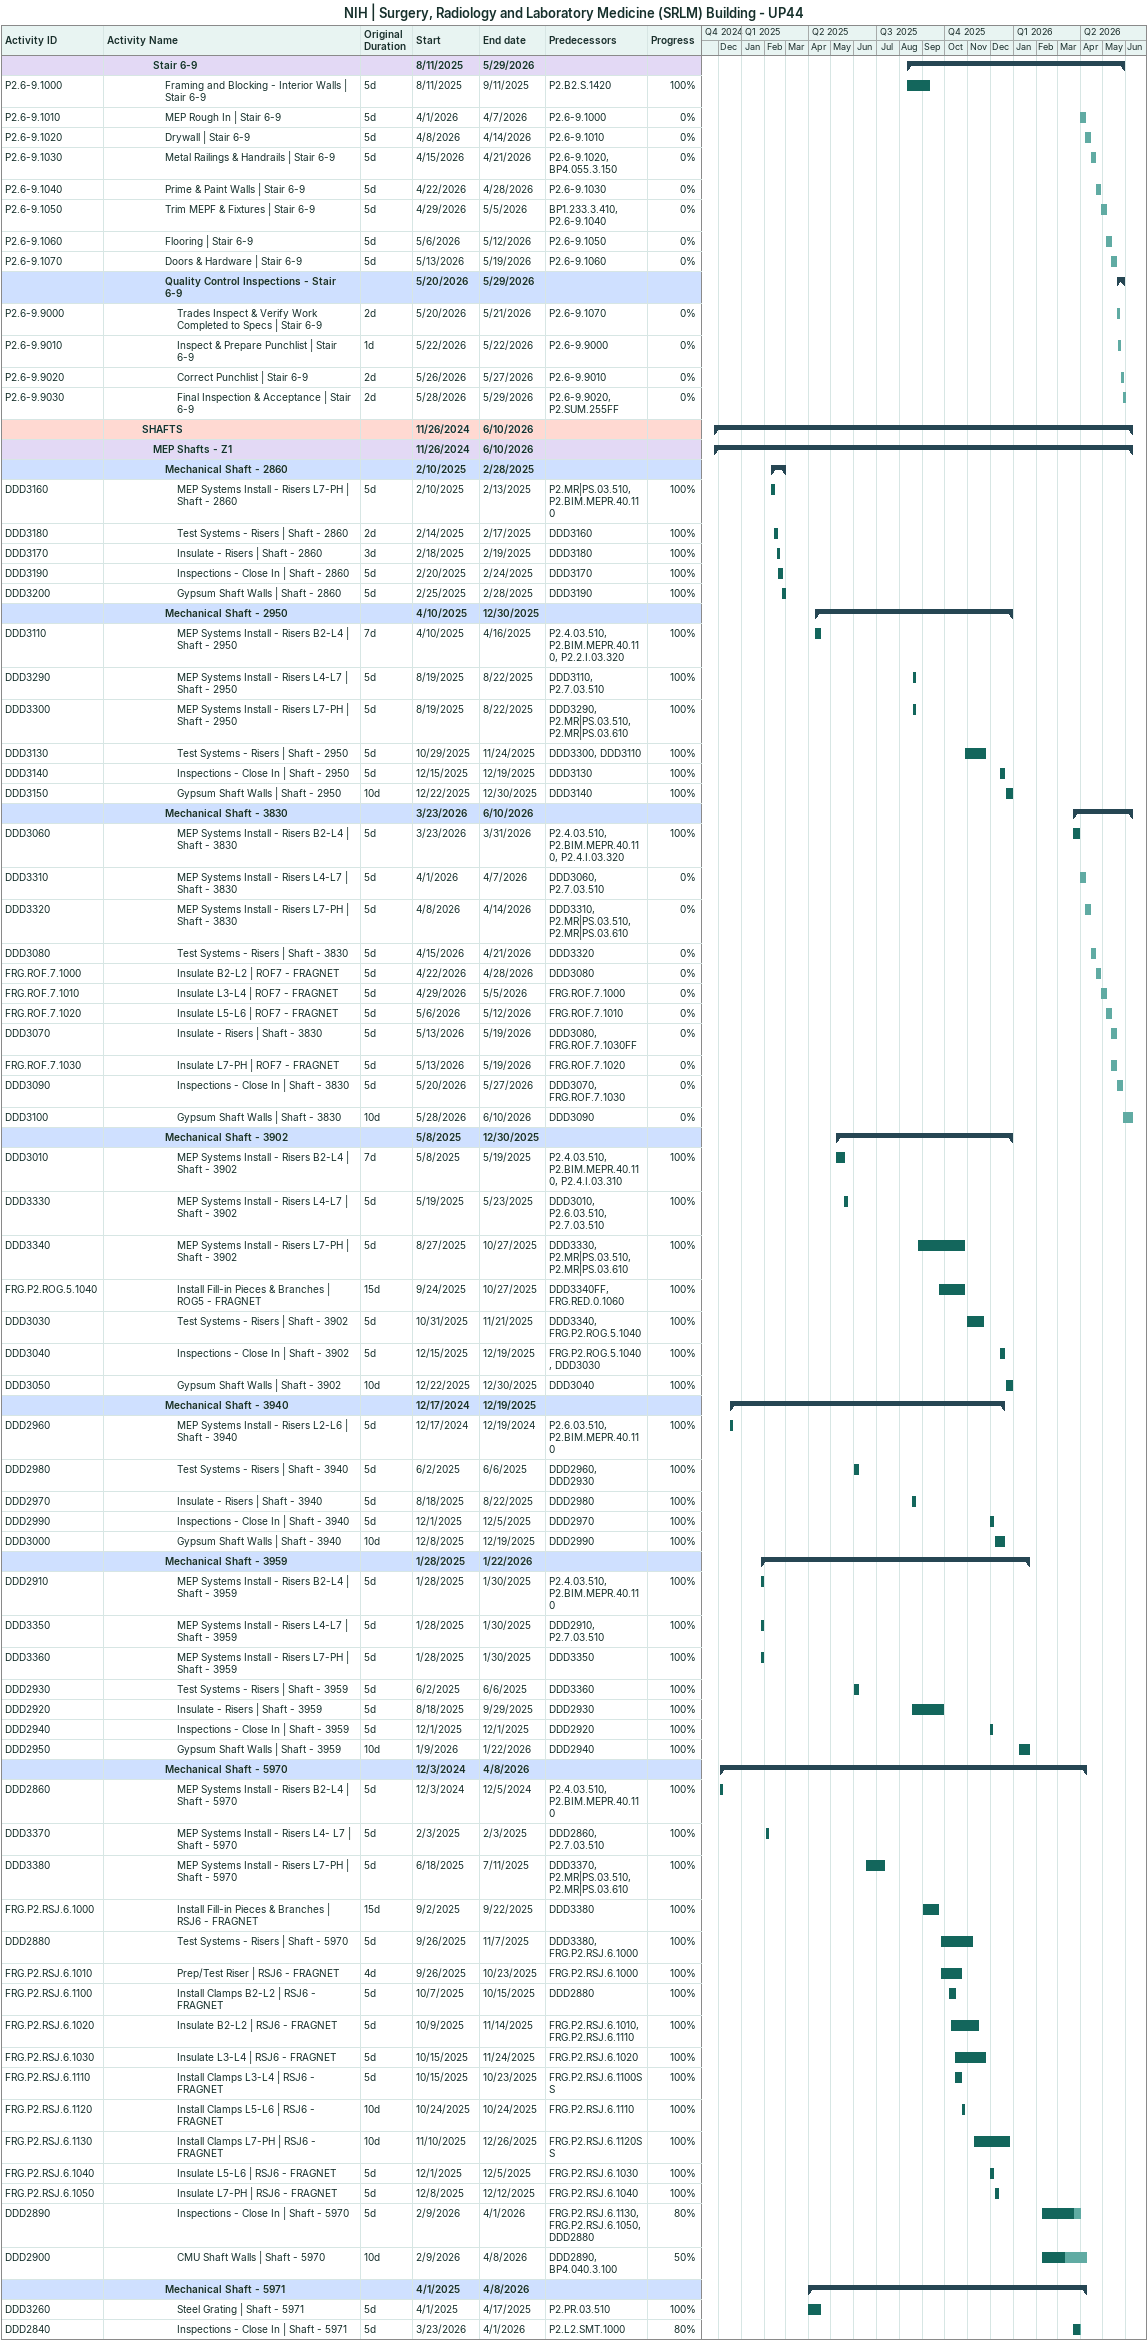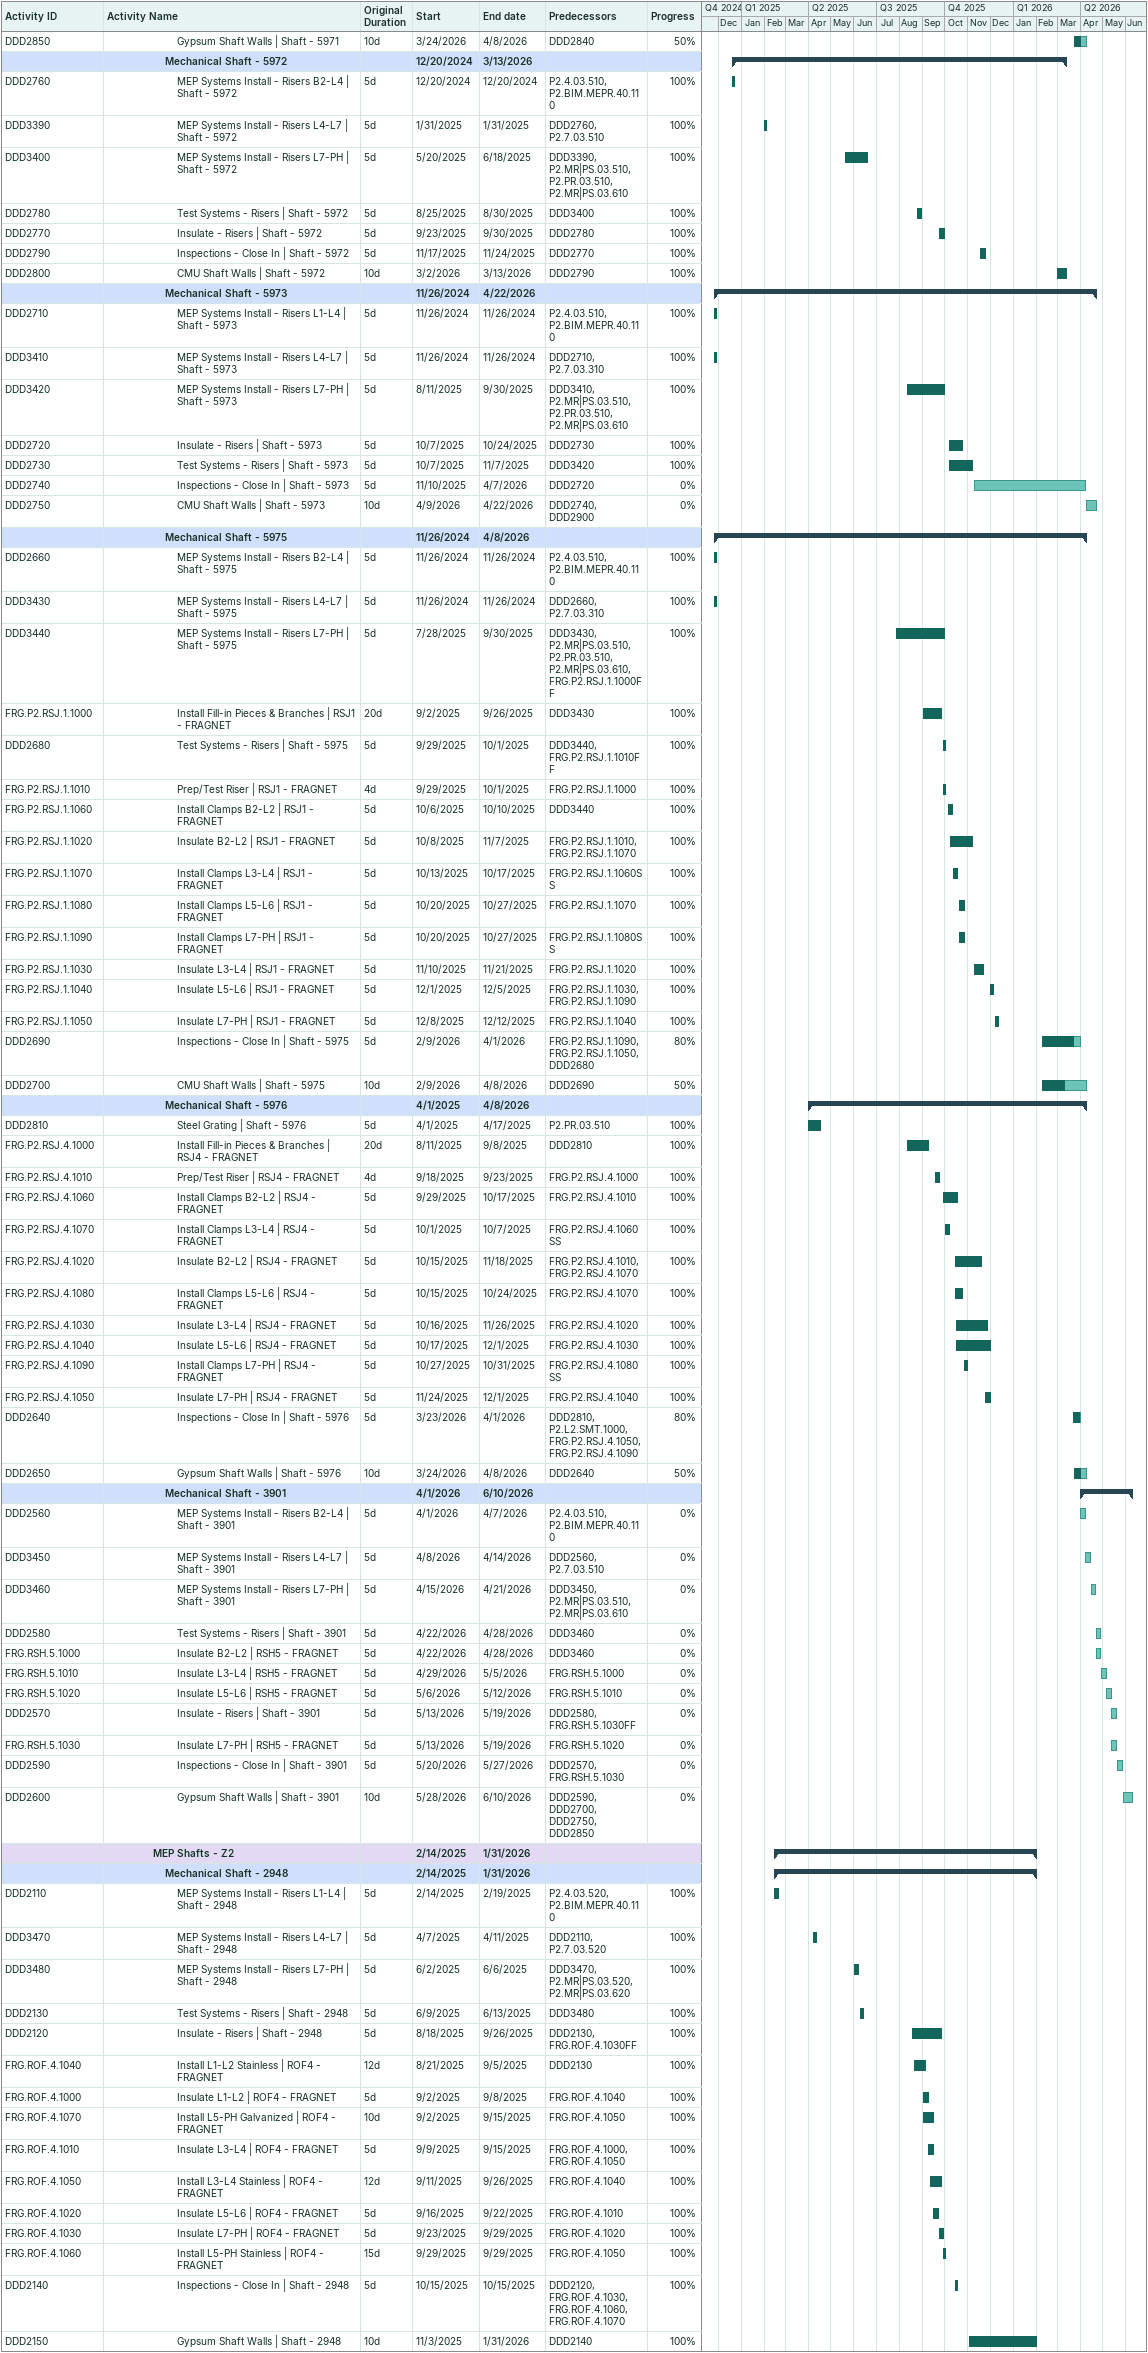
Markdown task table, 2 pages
NIH | Surgery, Radiology and Laboratory Medicine (SRLM) Building - UP44

| ID | Level | Task | Original duration | Start | Finish | Predecessors | % complete |
|---|---|---|---|---|---|---|---|
|  | 5 | **Stair 6-9** |  | 2025-08-11 | 2026-05-29 |  |  |
| P2.6-9.1000 | 6 | Framing and Blocking - Interior Walls \| Stair 6-9 | 5d | 2025-08-11 | 2025-09-11 | P2.B2.S.1420 | 100 |
| P2.6-9.1010 | 6 | MEP Rough In \| Stair 6-9 | 5d | 2026-04-01 | 2026-04-07 | P2.6-9.1000 | 0 |
| P2.6-9.1020 | 6 | Drywall \| Stair 6-9 | 5d | 2026-04-08 | 2026-04-14 | P2.6-9.1010 | 0 |
| P2.6-9.1030 | 6 | Metal Railings & Handrails \| Stair 6-9 | 5d | 2026-04-15 | 2026-04-21 | P2.6-9.1020, BP4.055.3.150 | 0 |
| P2.6-9.1040 | 6 | Prime & Paint Walls \| Stair 6-9 | 5d | 2026-04-22 | 2026-04-28 | P2.6-9.1030 | 0 |
| P2.6-9.1050 | 6 | Trim MEPF & Fixtures \| Stair 6-9 | 5d | 2026-04-29 | 2026-05-05 | BP1.233.3.410, P2.6-9.1040 | 0 |
| P2.6-9.1060 | 6 | Flooring \| Stair 6-9 | 5d | 2026-05-06 | 2026-05-12 | P2.6-9.1050 | 0 |
| P2.6-9.1070 | 6 | Doors & Hardware \| Stair 6-9 | 5d | 2026-05-13 | 2026-05-19 | P2.6-9.1060 | 0 |
|  | 6 | **Quality Control Inspections - Stair 6-9** |  | 2026-05-20 | 2026-05-29 |  |  |
| P2.6-9.9000 | 7 | Trades Inspect & Verify Work Completed to Specs \| Stair 6-9 | 2d | 2026-05-20 | 2026-05-21 | P2.6-9.1070 | 0 |
| P2.6-9.9010 | 7 | Inspect & Prepare Punchlist \| Stair 6-9 | 1d | 2026-05-22 | 2026-05-22 | P2.6-9.9000 | 0 |
| P2.6-9.9020 | 7 | Correct Punchlist \| Stair 6-9 | 2d | 2026-05-26 | 2026-05-27 | P2.6-9.9010 | 0 |
| P2.6-9.9030 | 7 | Final Inspection & Acceptance \| Stair 6-9 | 2d | 2026-05-28 | 2026-05-29 | P2.6-9.9020, P2.SUM.255FF | 0 |
|  | 4 | **SHAFTS** |  | 2024-11-26 | 2026-06-10 |  |  |
|  | 5 | **MEP Shafts - Z1** |  | 2024-11-26 | 2026-06-10 |  |  |
|  | 6 | **Mechanical Shaft - 2860** |  | 2025-02-10 | 2025-02-28 |  |  |
| DDD3160 | 7 | MEP Systems Install - Risers L7-PH \| Shaft - 2860 | 5d | 2025-02-10 | 2025-02-13 | P2.MR\|PS.03.510, P2.BIM.MEPR.40.110 | 100 |
| DDD3180 | 7 | Test Systems - Risers \| Shaft - 2860 | 2d | 2025-02-14 | 2025-02-17 | DDD3160 | 100 |
| DDD3170 | 7 | Insulate - Risers \| Shaft - 2860 | 3d | 2025-02-18 | 2025-02-19 | DDD3180 | 100 |
| DDD3190 | 7 | Inspections - Close In \| Shaft - 2860 | 5d | 2025-02-20 | 2025-02-24 | DDD3170 | 100 |
| DDD3200 | 7 | Gypsum Shaft Walls \| Shaft - 2860 | 5d | 2025-02-25 | 2025-02-28 | DDD3190 | 100 |
|  | 6 | **Mechanical Shaft - 2950** |  | 2025-04-10 | 2025-12-30 |  |  |
| DDD3110 | 7 | MEP Systems Install - Risers B2-L4 \| Shaft - 2950 | 7d | 2025-04-10 | 2025-04-16 | P2.4.03.510, P2.BIM.MEPR.40.110, P2.2.I.03.320 | 100 |
| DDD3290 | 7 | MEP Systems Install - Risers L4-L7 \| Shaft - 2950 | 5d | 2025-08-19 | 2025-08-22 | DDD3110, P2.7.03.510 | 100 |
| DDD3300 | 7 | MEP Systems Install - Risers L7-PH \| Shaft - 2950 | 5d | 2025-08-19 | 2025-08-22 | DDD3290, P2.MR\|PS.03.510, P2.MR\|PS.03.610 | 100 |
| DDD3130 | 7 | Test Systems - Risers \| Shaft - 2950 | 5d | 2025-10-29 | 2025-11-24 | DDD3300, DDD3110 | 100 |
| DDD3140 | 7 | Inspections - Close In \| Shaft - 2950 | 5d | 2025-12-15 | 2025-12-19 | DDD3130 | 100 |
| DDD3150 | 7 | Gypsum Shaft Walls \| Shaft - 2950 | 10d | 2025-12-22 | 2025-12-30 | DDD3140 | 100 |
|  | 6 | **Mechanical Shaft - 3830** |  | 2026-03-23 | 2026-06-10 |  |  |
| DDD3060 | 7 | MEP Systems Install - Risers B2-L4 \| Shaft - 3830 | 5d | 2026-03-23 | 2026-03-31 | P2.4.03.510, P2.BIM.MEPR.40.110, P2.4.I.03.320 | 100 |
| DDD3310 | 7 | MEP Systems Install - Risers L4-L7 \| Shaft - 3830 | 5d | 2026-04-01 | 2026-04-07 | DDD3060, P2.7.03.510 | 0 |
| DDD3320 | 7 | MEP Systems Install - Risers L7-PH \| Shaft - 3830 | 5d | 2026-04-08 | 2026-04-14 | DDD3310, P2.MR\|PS.03.510, P2.MR\|PS.03.610 | 0 |
| DDD3080 | 7 | Test Systems - Risers \| Shaft - 3830 | 5d | 2026-04-15 | 2026-04-21 | DDD3320 | 0 |
| FRG.ROF.7.1000 | 7 | Insulate B2-L2 \| ROF7 - FRAGNET | 5d | 2026-04-22 | 2026-04-28 | DDD3080 | 0 |
| FRG.ROF.7.1010 | 7 | Insulate L3-L4 \| ROF7 - FRAGNET | 5d | 2026-04-29 | 2026-05-05 | FRG.ROF.7.1000 | 0 |
| FRG.ROF.7.1020 | 7 | Insulate L5-L6 \| ROF7 - FRAGNET | 5d | 2026-05-06 | 2026-05-12 | FRG.ROF.7.1010 | 0 |
| DDD3070 | 7 | Insulate - Risers \| Shaft - 3830 | 5d | 2026-05-13 | 2026-05-19 | DDD3080, FRG.ROF.7.1030FF | 0 |
| FRG.ROF.7.1030 | 7 | Insulate L7-PH \| ROF7 - FRAGNET | 5d | 2026-05-13 | 2026-05-19 | FRG.ROF.7.1020 | 0 |
| DDD3090 | 7 | Inspections - Close In \| Shaft - 3830 | 5d | 2026-05-20 | 2026-05-27 | DDD3070, FRG.ROF.7.1030 | 0 |
| DDD3100 | 7 | Gypsum Shaft Walls \| Shaft - 3830 | 10d | 2026-05-28 | 2026-06-10 | DDD3090 | 0 |
|  | 6 | **Mechanical Shaft - 3902** |  | 2025-05-08 | 2025-12-30 |  |  |
| DDD3010 | 7 | MEP Systems Install - Risers B2-L4 \| Shaft - 3902 | 7d | 2025-05-08 | 2025-05-19 | P2.4.03.510, P2.BIM.MEPR.40.110, P2.4.I.03.310 | 100 |
| DDD3330 | 7 | MEP Systems Install - Risers L4-L7 \| Shaft - 3902 | 5d | 2025-05-19 | 2025-05-23 | DDD3010, P2.6.03.510, P2.7.03.510 | 100 |
| DDD3340 | 7 | MEP Systems Install - Risers L7-PH \| Shaft - 3902 | 5d | 2025-08-27 | 2025-10-27 | DDD3330, P2.MR\|PS.03.510, P2.MR\|PS.03.610 | 100 |
| FRG.P2.ROG.5.1040 | 7 | Install Fill-in Pieces & Branches \| ROG5 - FRAGNET | 15d | 2025-09-24 | 2025-10-27 | DDD3340FF, FRG.RED.0.1060 | 100 |
| DDD3030 | 7 | Test Systems - Risers \| Shaft - 3902 | 5d | 2025-10-31 | 2025-11-21 | DDD3340, FRG.P2.ROG.5.1040 | 100 |
| DDD3040 | 7 | Inspections - Close In \| Shaft - 3902 | 5d | 2025-12-15 | 2025-12-19 | FRG.P2.ROG.5.1040, DDD3030 | 100 |
| DDD3050 | 7 | Gypsum Shaft Walls \| Shaft - 3902 | 10d | 2025-12-22 | 2025-12-30 | DDD3040 | 100 |
|  | 6 | **Mechanical Shaft - 3940** |  | 2024-12-17 | 2025-12-19 |  |  |
| DDD2960 | 7 | MEP Systems Install - Risers L2-L6 \| Shaft - 3940 | 5d | 2024-12-17 | 2024-12-19 | P2.6.03.510, P2.BIM.MEPR.40.110 | 100 |
| DDD2980 | 7 | Test Systems - Risers \| Shaft - 3940 | 5d | 2025-06-02 | 2025-06-06 | DDD2960, DDD2930 | 100 |
| DDD2970 | 7 | Insulate - Risers \| Shaft - 3940 | 5d | 2025-08-18 | 2025-08-22 | DDD2980 | 100 |
| DDD2990 | 7 | Inspections - Close In \| Shaft - 3940 | 5d | 2025-12-01 | 2025-12-05 | DDD2970 | 100 |
| DDD3000 | 7 | Gypsum Shaft Walls \| Shaft - 3940 | 10d | 2025-12-08 | 2025-12-19 | DDD2990 | 100 |
|  | 6 | **Mechanical Shaft - 3959** |  | 2025-01-28 | 2026-01-22 |  |  |
| DDD2910 | 7 | MEP Systems Install - Risers B2-L4 \| Shaft - 3959 | 5d | 2025-01-28 | 2025-01-30 | P2.4.03.510, P2.BIM.MEPR.40.110 | 100 |
| DDD3350 | 7 | MEP Systems Install - Risers L4-L7 \| Shaft - 3959 | 5d | 2025-01-28 | 2025-01-30 | DDD2910, P2.7.03.510 | 100 |
| DDD3360 | 7 | MEP Systems Install - Risers L7-PH \| Shaft - 3959 | 5d | 2025-01-28 | 2025-01-30 | DDD3350 | 100 |
| DDD2930 | 7 | Test Systems - Risers \| Shaft - 3959 | 5d | 2025-06-02 | 2025-06-06 | DDD3360 | 100 |
| DDD2920 | 7 | Insulate - Risers \| Shaft - 3959 | 5d | 2025-08-18 | 2025-09-29 | DDD2930 | 100 |
| DDD2940 | 7 | Inspections - Close In \| Shaft - 3959 | 5d | 2025-12-01 | 2025-12-01 | DDD2920 | 100 |
| DDD2950 | 7 | Gypsum Shaft Walls \| Shaft - 3959 | 10d | 2026-01-09 | 2026-01-22 | DDD2940 | 100 |
|  | 6 | **Mechanical Shaft - 5970** |  | 2024-12-03 | 2026-04-08 |  |  |
| DDD2860 | 7 | MEP Systems Install - Risers B2-L4 \| Shaft - 5970 | 5d | 2024-12-03 | 2024-12-05 | P2.4.03.510, P2.BIM.MEPR.40.110 | 100 |
| DDD3370 | 7 | MEP Systems Install - Risers L4- L7 \| Shaft - 5970 | 5d | 2025-02-03 | 2025-02-03 | DDD2860, P2.7.03.510 | 100 |
| DDD3380 | 7 | MEP Systems Install - Risers L7-PH \| Shaft - 5970 | 5d | 2025-06-18 | 2025-07-11 | DDD3370, P2.MR\|PS.03.510, P2.MR\|PS.03.610 | 100 |
| FRG.P2.RSJ.6.1000 | 7 | Install Fill-in Pieces & Branches \| RSJ6 - FRAGNET | 15d | 2025-09-02 | 2025-09-22 | DDD3380 | 100 |
| DDD2880 | 7 | Test Systems - Risers \| Shaft - 5970 | 5d | 2025-09-26 | 2025-11-07 | DDD3380, FRG.P2.RSJ.6.1000 | 100 |
| FRG.P2.RSJ.6.1010 | 7 | Prep/Test Riser \| RSJ6 - FRAGNET | 4d | 2025-09-26 | 2025-10-23 | FRG.P2.RSJ.6.1000 | 100 |
| FRG.P2.RSJ.6.1100 | 7 | Install Clamps B2-L2 \| RSJ6 - FRAGNET | 5d | 2025-10-07 | 2025-10-15 | DDD2880 | 100 |
| FRG.P2.RSJ.6.1020 | 7 | Insulate B2-L2 \| RSJ6 - FRAGNET | 5d | 2025-10-09 | 2025-11-14 | FRG.P2.RSJ.6.1010, FRG.P2.RSJ.6.1110 | 100 |
| FRG.P2.RSJ.6.1030 | 7 | Insulate L3-L4 \| RSJ6 - FRAGNET | 5d | 2025-10-15 | 2025-11-24 | FRG.P2.RSJ.6.1020 | 100 |
| FRG.P2.RSJ.6.1110 | 7 | Install Clamps L3-L4 \| RSJ6 - FRAGNET | 5d | 2025-10-15 | 2025-10-23 | FRG.P2.RSJ.6.1100SS | 100 |
| FRG.P2.RSJ.6.1120 | 7 | Install Clamps L5-L6 \| RSJ6 - FRAGNET | 10d | 2025-10-24 | 2025-10-24 | FRG.P2.RSJ.6.1110 | 100 |
| FRG.P2.RSJ.6.1130 | 7 | Install Clamps L7-PH \| RSJ6 - FRAGNET | 10d | 2025-11-10 | 2025-12-26 | FRG.P2.RSJ.6.1120SS | 100 |
| FRG.P2.RSJ.6.1040 | 7 | Insulate L5-L6 \| RSJ6 - FRAGNET | 5d | 2025-12-01 | 2025-12-05 | FRG.P2.RSJ.6.1030 | 100 |
| FRG.P2.RSJ.6.1050 | 7 | Insulate L7-PH \| RSJ6 - FRAGNET | 5d | 2025-12-08 | 2025-12-12 | FRG.P2.RSJ.6.1040 | 100 |
| DDD2890 | 7 | Inspections - Close In \| Shaft - 5970 | 5d | 2026-02-09 | 2026-04-01 | FRG.P2.RSJ.6.1130, FRG.P2.RSJ.6.1050, DDD2880 | 80 |
| DDD2900 | 7 | CMU Shaft Walls \| Shaft - 5970 | 10d | 2026-02-09 | 2026-04-08 | DDD2890, BP4.040.3.100 | 50 |
|  | 6 | **Mechanical Shaft - 5971** |  | 2025-04-01 | 2026-04-08 |  |  |
| DDD3260 | 7 | Steel Grating \| Shaft - 5971 | 5d | 2025-04-01 | 2025-04-17 | P2.PR.03.510 | 100 |
| DDD2840 | 7 | Inspections - Close In \| Shaft - 5971 | 5d | 2026-03-23 | 2026-04-01 | P2.L2.SMT.1000 | 80 |
| DDD2850 | 7 | Gypsum Shaft Walls \| Shaft - 5971 | 10d | 2026-03-24 | 2026-04-08 | DDD2840 | 50 |
|  | 6 | **Mechanical Shaft - 5972** |  | 2024-12-20 | 2026-03-13 |  |  |
| DDD2760 | 7 | MEP Systems Install - Risers B2-L4 \| Shaft - 5972 | 5d | 2024-12-20 | 2024-12-20 | P2.4.03.510, P2.BIM.MEPR.40.110 | 100 |
| DDD3390 | 7 | MEP Systems Install - Risers L4-L7 \| Shaft - 5972 | 5d | 2025-01-31 | 2025-01-31 | DDD2760, P2.7.03.510 | 100 |
| DDD3400 | 7 | MEP Systems Install - Risers L7-PH \| Shaft - 5972 | 5d | 2025-05-20 | 2025-06-18 | DDD3390, P2.MR\|PS.03.510, P2.PR.03.510, P2.MR\|PS.03.610 | 100 |
| DDD2780 | 7 | Test Systems - Risers \| Shaft - 5972 | 5d | 2025-08-25 | 2025-08-30 | DDD3400 | 100 |
| DDD2770 | 7 | Insulate - Risers \| Shaft - 5972 | 5d | 2025-09-23 | 2025-09-30 | DDD2780 | 100 |
| DDD2790 | 7 | Inspections - Close In \| Shaft - 5972 | 5d | 2025-11-17 | 2025-11-24 | DDD2770 | 100 |
| DDD2800 | 7 | CMU Shaft Walls \| Shaft - 5972 | 10d | 2026-03-02 | 2026-03-13 | DDD2790 | 100 |
|  | 6 | **Mechanical Shaft - 5973** |  | 2024-11-26 | 2026-04-22 |  |  |
| DDD2710 | 7 | MEP Systems Install - Risers L1-L4 \| Shaft - 5973 | 5d | 2024-11-26 | 2024-11-26 | P2.4.03.510, P2.BIM.MEPR.40.110 | 100 |
| DDD3410 | 7 | MEP Systems Install - Risers L4-L7 \| Shaft - 5973 | 5d | 2024-11-26 | 2024-11-26 | DDD2710, P2.7.03.310 | 100 |
| DDD3420 | 7 | MEP Systems Install - Risers L7-PH \| Shaft - 5973 | 5d | 2025-08-11 | 2025-09-30 | DDD3410, P2.MR\|PS.03.510, P2.PR.03.510, P2.MR\|PS.03.610 | 100 |
| DDD2720 | 7 | Insulate - Risers \| Shaft - 5973 | 5d | 2025-10-07 | 2025-10-24 | DDD2730 | 100 |
| DDD2730 | 7 | Test Systems - Risers \| Shaft - 5973 | 5d | 2025-10-07 | 2025-11-07 | DDD3420 | 100 |
| DDD2740 | 7 | Inspections - Close In \| Shaft - 5973 | 5d | 2025-11-10 | 2026-04-07 | DDD2720 | 0 |
| DDD2750 | 7 | CMU Shaft Walls \| Shaft - 5973 | 10d | 2026-04-09 | 2026-04-22 | DDD2740, DDD2900 | 0 |
|  | 6 | **Mechanical Shaft - 5975** |  | 2024-11-26 | 2026-04-08 |  |  |
| DDD2660 | 7 | MEP Systems Install - Risers B2-L4 \| Shaft - 5975 | 5d | 2024-11-26 | 2024-11-26 | P2.4.03.510, P2.BIM.MEPR.40.110 | 100 |
| DDD3430 | 7 | MEP Systems Install - Risers L4-L7 \| Shaft - 5975 | 5d | 2024-11-26 | 2024-11-26 | DDD2660, P2.7.03.310 | 100 |
| DDD3440 | 7 | MEP Systems Install - Risers L7-PH \| Shaft - 5975 | 5d | 2025-07-28 | 2025-09-30 | DDD3430, P2.MR\|PS.03.510, P2.PR.03.510, P2.MR\|PS.03.610, FRG.P2.RSJ.1.1000FF | 100 |
| FRG.P2.RSJ.1.1000 | 7 | Install Fill-in Pieces & Branches \| RSJ1 - FRAGNET | 20d | 2025-09-02 | 2025-09-26 | DDD3430 | 100 |
| DDD2680 | 7 | Test Systems - Risers \| Shaft - 5975 | 5d | 2025-09-29 | 2025-10-01 | DDD3440, FRG.P2.RSJ.1.1010FF | 100 |
| FRG.P2.RSJ.1.1010 | 7 | Prep/Test Riser \| RSJ1 - FRAGNET | 4d | 2025-09-29 | 2025-10-01 | FRG.P2.RSJ.1.1000 | 100 |
| FRG.P2.RSJ.1.1060 | 7 | Install Clamps B2-L2 \| RSJ1 - FRAGNET | 5d | 2025-10-06 | 2025-10-10 | DDD3440 | 100 |
| FRG.P2.RSJ.1.1020 | 7 | Insulate B2-L2 \| RSJ1 - FRAGNET | 5d | 2025-10-08 | 2025-11-07 | FRG.P2.RSJ.1.1010, FRG.P2.RSJ.1.1070 | 100 |
| FRG.P2.RSJ.1.1070 | 7 | Install Clamps L3-L4 \| RSJ1 - FRAGNET | 5d | 2025-10-13 | 2025-10-17 | FRG.P2.RSJ.1.1060SS | 100 |
| FRG.P2.RSJ.1.1080 | 7 | Install Clamps L5-L6 \| RSJ1 - FRAGNET | 5d | 2025-10-20 | 2025-10-27 | FRG.P2.RSJ.1.1070 | 100 |
| FRG.P2.RSJ.1.1090 | 7 | Install Clamps L7-PH \| RSJ1 - FRAGNET | 5d | 2025-10-20 | 2025-10-27 | FRG.P2.RSJ.1.1080SS | 100 |
| FRG.P2.RSJ.1.1030 | 7 | Insulate L3-L4 \| RSJ1 - FRAGNET | 5d | 2025-11-10 | 2025-11-21 | FRG.P2.RSJ.1.1020 | 100 |
| FRG.P2.RSJ.1.1040 | 7 | Insulate L5-L6 \| RSJ1 - FRAGNET | 5d | 2025-12-01 | 2025-12-05 | FRG.P2.RSJ.1.1030, FRG.P2.RSJ.1.1090 | 100 |
| FRG.P2.RSJ.1.1050 | 7 | Insulate L7-PH \| RSJ1 - FRAGNET | 5d | 2025-12-08 | 2025-12-12 | FRG.P2.RSJ.1.1040 | 100 |
| DDD2690 | 7 | Inspections - Close In \| Shaft - 5975 | 5d | 2026-02-09 | 2026-04-01 | FRG.P2.RSJ.1.1090, FRG.P2.RSJ.1.1050, DDD2680 | 80 |
| DDD2700 | 7 | CMU Shaft Walls \| Shaft - 5975 | 10d | 2026-02-09 | 2026-04-08 | DDD2690 | 50 |
|  | 6 | **Mechanical Shaft - 5976** |  | 2025-04-01 | 2026-04-08 |  |  |
| DDD2810 | 7 | Steel Grating \| Shaft - 5976 | 5d | 2025-04-01 | 2025-04-17 | P2.PR.03.510 | 100 |
| FRG.P2.RSJ.4.1000 | 7 | Install Fill-in Pieces & Branches \| RSJ4 - FRAGNET | 20d | 2025-08-11 | 2025-09-08 | DDD2810 | 100 |
| FRG.P2.RSJ.4.1010 | 7 | Prep/Test Riser \| RSJ4 - FRAGNET | 4d | 2025-09-18 | 2025-09-23 | FRG.P2.RSJ.4.1000 | 100 |
| FRG.P2.RSJ.4.1060 | 7 | Install Clamps B2-L2 \| RSJ4 - FRAGNET | 5d | 2025-09-29 | 2025-10-17 | FRG.P2.RSJ.4.1010 | 100 |
| FRG.P2.RSJ.4.1070 | 7 | Install Clamps L3-L4 \| RSJ4 - FRAGNET | 5d | 2025-10-01 | 2025-10-07 | FRG.P2.RSJ.4.1060SS | 100 |
| FRG.P2.RSJ.4.1020 | 7 | Insulate B2-L2 \| RSJ4 - FRAGNET | 5d | 2025-10-15 | 2025-11-18 | FRG.P2.RSJ.4.1010, FRG.P2.RSJ.4.1070 | 100 |
| FRG.P2.RSJ.4.1080 | 7 | Install Clamps L5-L6 \| RSJ4 - FRAGNET | 5d | 2025-10-15 | 2025-10-24 | FRG.P2.RSJ.4.1070 | 100 |
| FRG.P2.RSJ.4.1030 | 7 | Insulate L3-L4 \| RSJ4 - FRAGNET | 5d | 2025-10-16 | 2025-11-26 | FRG.P2.RSJ.4.1020 | 100 |
| FRG.P2.RSJ.4.1040 | 7 | Insulate L5-L6 \| RSJ4 - FRAGNET | 5d | 2025-10-17 | 2025-12-01 | FRG.P2.RSJ.4.1030 | 100 |
| FRG.P2.RSJ.4.1090 | 7 | Install Clamps L7-PH \| RSJ4 - FRAGNET | 5d | 2025-10-27 | 2025-10-31 | FRG.P2.RSJ.4.1080SS | 100 |
| FRG.P2.RSJ.4.1050 | 7 | Insulate L7-PH \| RSJ4 - FRAGNET | 5d | 2025-11-24 | 2025-12-01 | FRG.P2.RSJ.4.1040 | 100 |
| DDD2640 | 7 | Inspections - Close In \| Shaft - 5976 | 5d | 2026-03-23 | 2026-04-01 | DDD2810, P2.L2.SMT.1000, FRG.P2.RSJ.4.1050, FRG.P2.RSJ.4.1090 | 80 |
| DDD2650 | 7 | Gypsum Shaft Walls \| Shaft - 5976 | 10d | 2026-03-24 | 2026-04-08 | DDD2640 | 50 |
|  | 6 | **Mechanical Shaft - 3901** |  | 2026-04-01 | 2026-06-10 |  |  |
| DDD2560 | 7 | MEP Systems Install - Risers B2-L4 \| Shaft - 3901 | 5d | 2026-04-01 | 2026-04-07 | P2.4.03.510, P2.BIM.MEPR.40.110 | 0 |
| DDD3450 | 7 | MEP Systems Install - Risers L4-L7 \| Shaft - 3901 | 5d | 2026-04-08 | 2026-04-14 | DDD2560, P2.7.03.510 | 0 |
| DDD3460 | 7 | MEP Systems Install - Risers L7-PH \| Shaft - 3901 | 5d | 2026-04-15 | 2026-04-21 | DDD3450, P2.MR\|PS.03.510, P2.MR\|PS.03.610 | 0 |
| DDD2580 | 7 | Test Systems - Risers \| Shaft - 3901 | 5d | 2026-04-22 | 2026-04-28 | DDD3460 | 0 |
| FRG.RSH.5.1000 | 7 | Insulate B2-L2 \| RSH5 - FRAGNET | 5d | 2026-04-22 | 2026-04-28 | DDD3460 | 0 |
| FRG.RSH.5.1010 | 7 | Insulate L3-L4 \| RSH5 - FRAGNET | 5d | 2026-04-29 | 2026-05-05 | FRG.RSH.5.1000 | 0 |
| FRG.RSH.5.1020 | 7 | Insulate L5-L6 \| RSH5 - FRAGNET | 5d | 2026-05-06 | 2026-05-12 | FRG.RSH.5.1010 | 0 |
| DDD2570 | 7 | Insulate - Risers \| Shaft - 3901 | 5d | 2026-05-13 | 2026-05-19 | DDD2580, FRG.RSH.5.1030FF | 0 |
| FRG.RSH.5.1030 | 7 | Insulate L7-PH \| RSH5 - FRAGNET | 5d | 2026-05-13 | 2026-05-19 | FRG.RSH.5.1020 | 0 |
| DDD2590 | 7 | Inspections - Close In \| Shaft - 3901 | 5d | 2026-05-20 | 2026-05-27 | DDD2570, FRG.RSH.5.1030 | 0 |
| DDD2600 | 7 | Gypsum Shaft Walls \| Shaft - 3901 | 10d | 2026-05-28 | 2026-06-10 | DDD2590, DDD2700, DDD2750, DDD2850 | 0 |
|  | 5 | **MEP Shafts - Z2** |  | 2025-02-14 | 2026-01-31 |  |  |
|  | 6 | **Mechanical Shaft - 2948** |  | 2025-02-14 | 2026-01-31 |  |  |
| DDD2110 | 7 | MEP Systems Install - Risers L1-L4 \| Shaft - 2948 | 5d | 2025-02-14 | 2025-02-19 | P2.4.03.520, P2.BIM.MEPR.40.110 | 100 |
| DDD3470 | 7 | MEP Systems Install - Risers L4-L7 \| Shaft - 2948 | 5d | 2025-04-07 | 2025-04-11 | DDD2110, P2.7.03.520 | 100 |
| DDD3480 | 7 | MEP Systems Install - Risers L7-PH \| Shaft - 2948 | 5d | 2025-06-02 | 2025-06-06 | DDD3470, P2.MR\|PS.03.520, P2.MR\|PS.03.620 | 100 |
| DDD2130 | 7 | Test Systems - Risers \| Shaft - 2948 | 5d | 2025-06-09 | 2025-06-13 | DDD3480 | 100 |
| DDD2120 | 7 | Insulate - Risers \| Shaft - 2948 | 5d | 2025-08-18 | 2025-09-26 | DDD2130, FRG.ROF.4.1030FF | 100 |
| FRG.ROF.4.1040 | 7 | Install L1-L2 Stainless \| ROF4 - FRAGNET | 12d | 2025-08-21 | 2025-09-05 | DDD2130 | 100 |
| FRG.ROF.4.1000 | 7 | Insulate L1-L2 \| ROF4 - FRAGNET | 5d | 2025-09-02 | 2025-09-08 | FRG.ROF.4.1040 | 100 |
| FRG.ROF.4.1070 | 7 | Install L5-PH Galvanized \| ROF4 - FRAGNET | 10d | 2025-09-02 | 2025-09-15 | FRG.ROF.4.1050 | 100 |
| FRG.ROF.4.1010 | 7 | Insulate L3-L4 \| ROF4 - FRAGNET | 5d | 2025-09-09 | 2025-09-15 | FRG.ROF.4.1000, FRG.ROF.4.1050 | 100 |
| FRG.ROF.4.1050 | 7 | Install L3-L4 Stainless \| ROF4 - FRAGNET | 12d | 2025-09-11 | 2025-09-26 | FRG.ROF.4.1040 | 100 |
| FRG.ROF.4.1020 | 7 | Insulate L5-L6 \| ROF4 - FRAGNET | 5d | 2025-09-16 | 2025-09-22 | FRG.ROF.4.1010 | 100 |
| FRG.ROF.4.1030 | 7 | Insulate L7-PH \| ROF4 - FRAGNET | 5d | 2025-09-23 | 2025-09-29 | FRG.ROF.4.1020 | 100 |
| FRG.ROF.4.1060 | 7 | Install L5-PH Stainless \| ROF4 - FRAGNET | 15d | 2025-09-29 | 2025-09-29 | FRG.ROF.4.1050 | 100 |
| DDD2140 | 7 | Inspections - Close In \| Shaft - 2948 | 5d | 2025-10-15 | 2025-10-15 | DDD2120, FRG.ROF.4.1030, FRG.ROF.4.1060, FRG.ROF.4.1070 | 100 |
| DDD2150 | 7 | Gypsum Shaft Walls \| Shaft - 2948 | 10d | 2025-11-03 | 2026-01-31 | DDD2140 | 100 |
